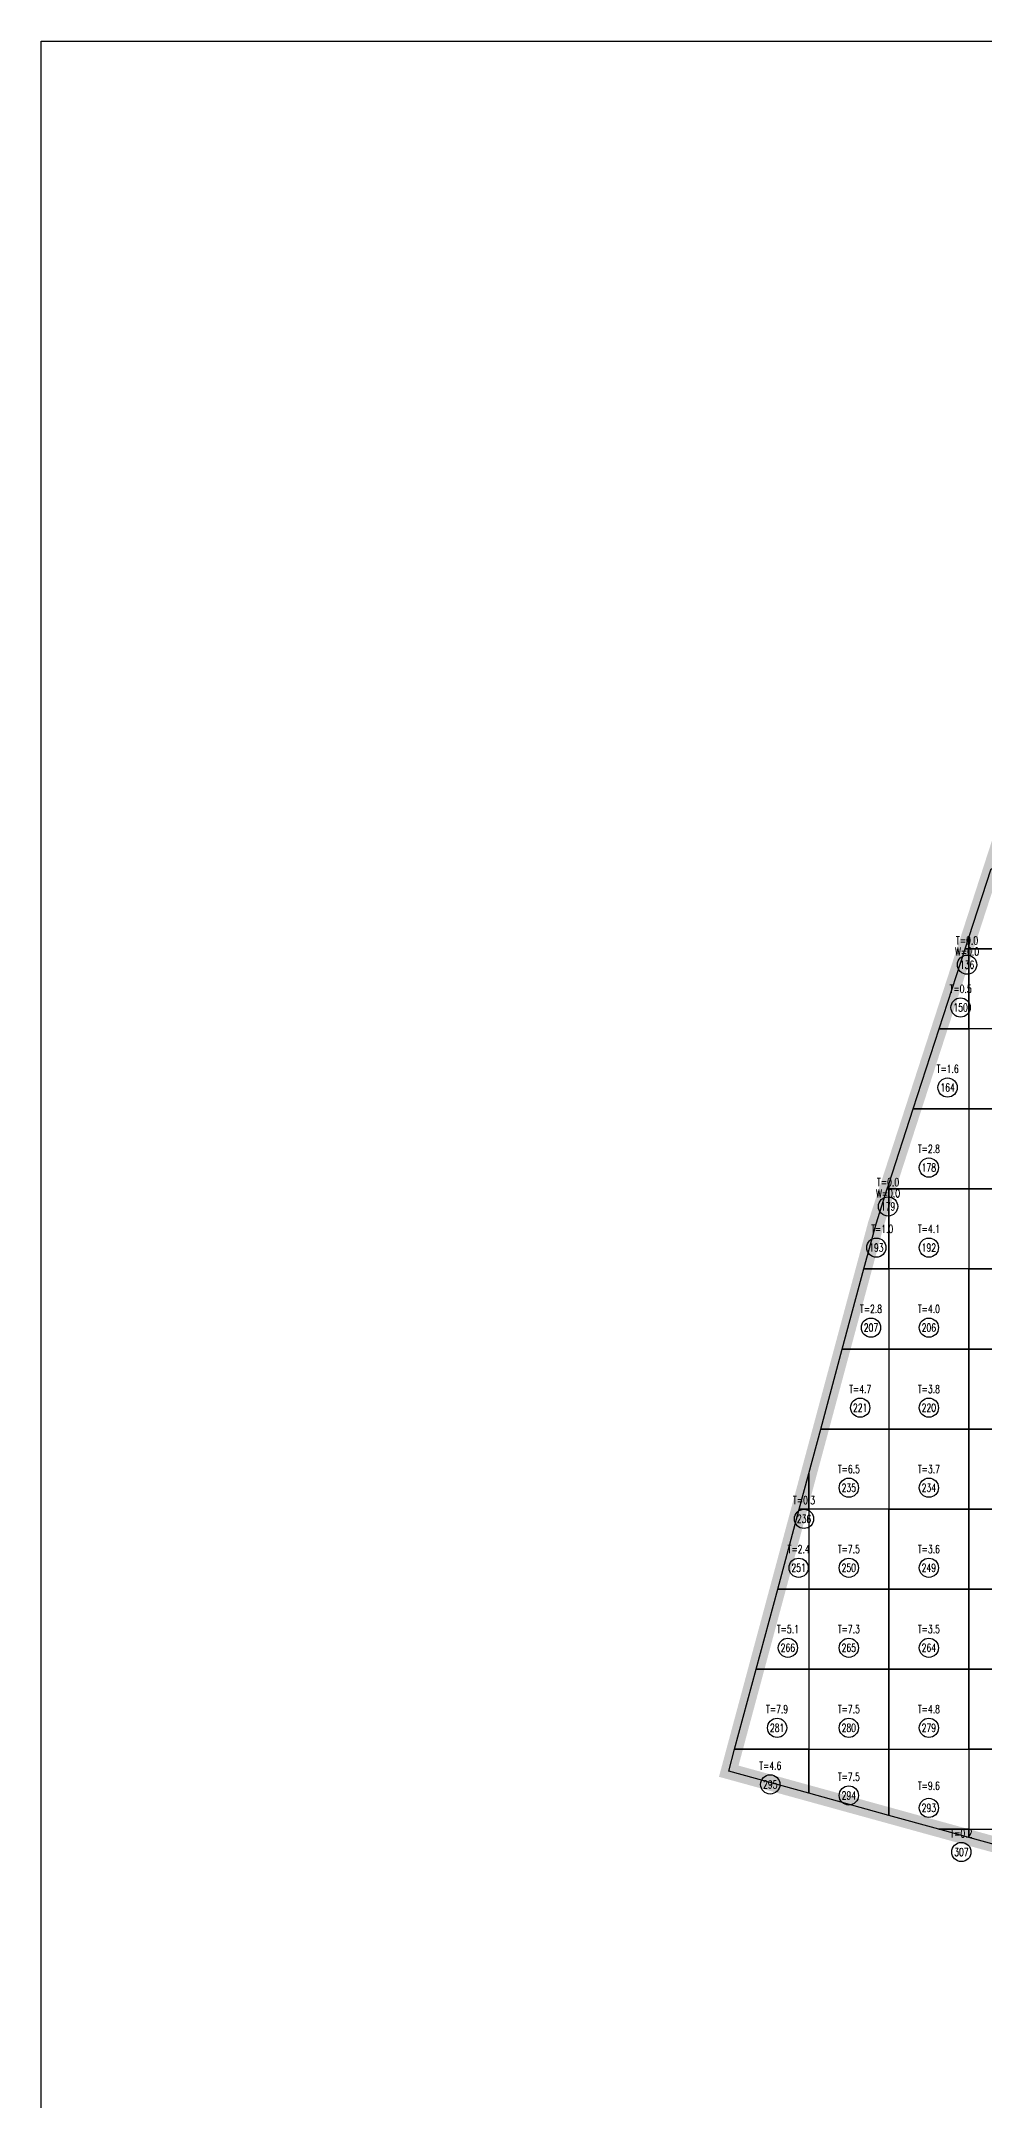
# Model space of a CAD drawing. Extents: x 4283 to 40403, y 1134 to 1764.
# Drawn here: x 17522 to 17567.3, y 1575.1 to 1674.1 of the extents above; entities that cross this region are included whole.
import ezdxf
from ezdxf.enums import TextEntityAlignment as Align

# ---------------------------------------------------------------- set-up
doc = ezdxf.new("R2010")
doc.units = 0
for name, color, linetype in [('tdz_20-2方格网', 2, 'Continuous'), ('tdz_20-2方格网计算', 7, 'Continuous'), ('tdz_土方计算图', 7, 'Continuous'), ('tdz_格田', 6, 'Continuous')]:
    doc.layers.add(name, color=color, linetype=linetype)
doc.styles.add('GLandNum', font='txt_____.ttf', dxfattribs={"width": 0.7, "height": 0.5})

msp = doc.modelspace()

# ---------------------------------------------------------------- linework, layer by layer
at = {"layer": 'tdz_20-2方格网', "linetype": 'Continuous'}
for points in [[(17567.636, 1634.322, 2610.769), (17570.408, 1634.322, 2610.769), (17570.408, 1630.476, 2610.759), (17566.562, 1630.476, 2610.769), (17566.562, 1631.014, 2610.769)], [(17566.387, 1630.476, 2610.769), (17566.562, 1630.476, 2610.769), (17566.562, 1626.63, 2610.769), (17565.139, 1626.63, 2610.769)], [(17566.562, 1631.014, 2610.769), (17566.562, 1630.476, 2610.769), (17566.387, 1630.476, 2610.769)], [(17566.562, 1626.63, 2610.769), (17566.562, 1630.476, 2610.769), (17570.408, 1630.476, 2610.759), (17570.408, 1626.63, 2610.742)], [(17565.139, 1626.63, 2610.769), (17566.562, 1626.63, 2610.769), (17566.562, 1622.784, 2610.769), (17563.891, 1622.784, 2610.769)], [(17566.562, 1626.63, 2610.769), (17566.562, 1622.784, 2610.769), (17570.408, 1622.784, 2610.727), (17570.408, 1626.63, 2610.742)], [(17563.891, 1622.784, 2610.769), (17566.562, 1622.784, 2610.769), (17566.562, 1618.938, 2610.769), (17562.716, 1618.938, 2610.769), (17562.716, 1619.162, 2610.769)], [(17566.562, 1622.784, 2610.769), (17566.562, 1618.938, 2610.769), (17570.408, 1618.938, 2610.736), (17570.408, 1622.784, 2610.727)], [(17562.643, 1618.938, 2610.769), (17562.716, 1618.938, 2610.769), (17562.716, 1615.091, 2610.769), (17561.516, 1615.091, 2610.769), (17562.101, 1617.267, 2610.769)], [(17562.716, 1619.162, 2610.769), (17562.716, 1618.938, 2610.769), (17562.643, 1618.938, 2610.769)], [(17562.716, 1615.091, 2610.769), (17562.716, 1618.938, 2610.769), (17566.562, 1618.938, 2610.769), (17566.562, 1615.091, 2610.769)], [(17566.562, 1618.938, 2610.769), (17566.562, 1615.091, 2610.769), (17570.408, 1615.091, 2610.755), (17570.408, 1618.938, 2610.736)], [(17561.516, 1615.091, 2610.769), (17562.716, 1615.091, 2610.769), (17562.716, 1611.245, 2610.769), (17560.481, 1611.245, 2610.769)], [(17562.716, 1615.091, 2610.769), (17562.716, 1611.245, 2610.769), (17566.562, 1611.245, 2610.769), (17566.562, 1615.091, 2610.769)], [(17566.562, 1615.091, 2610.769), (17566.562, 1611.245, 2610.769), (17570.408, 1611.245, 2610.769), (17570.408, 1615.091, 2610.755)], [(17560.481, 1611.245, 2610.769), (17562.716, 1611.245, 2610.769), (17562.716, 1607.399, 2610.769), (17559.447, 1607.399, 2610.769)], [(17562.716, 1611.245, 2610.769), (17562.716, 1607.399, 2610.769), (17566.562, 1607.399, 2610.769), (17566.562, 1611.245, 2610.769)], [(17566.562, 1611.245, 2610.769), (17566.562, 1607.399, 2610.769), (17570.408, 1607.399, 2610.769), (17570.408, 1611.245, 2610.769)], [(17559.447, 1607.399, 2610.769), (17562.716, 1607.399, 2610.769), (17562.716, 1603.553, 2610.769), (17558.87, 1603.553, 2610.769), (17558.87, 1605.255, 2610.769)], [(17562.716, 1607.399, 2610.769), (17562.716, 1603.553, 2610.769), (17566.562, 1603.553, 2610.769), (17566.562, 1607.399, 2610.769)], [(17566.562, 1607.399, 2610.769), (17566.562, 1603.553, 2610.769), (17570.408, 1603.553, 2610.769), (17570.408, 1607.399, 2610.769)], [(17558.87, 1605.255, 2610.769), (17558.87, 1603.553, 2610.769), (17558.412, 1603.553, 2610.769)], [(17558.412, 1603.553, 2610.769), (17558.87, 1603.553, 2610.769), (17558.87, 1599.707, 2610.769), (17557.377, 1599.707, 2610.769)], [(17558.87, 1603.553, 2610.769), (17558.87, 1599.707, 2610.769), (17562.716, 1599.707, 2610.769), (17562.716, 1603.553, 2610.769)], [(17562.716, 1603.553, 2610.769), (17562.716, 1599.707, 2610.769), (17566.562, 1599.707, 2610.769), (17566.562, 1603.553, 2610.769)], [(17566.562, 1603.553, 2610.769), (17566.562, 1599.707, 2610.769), (17570.408, 1599.707, 2610.728), (17570.408, 1603.553, 2610.769)], [(17557.377, 1599.707, 2610.769), (17558.87, 1599.707, 2610.769), (17558.87, 1595.861, 2610.769), (17556.343, 1595.861, 2610.769)], [(17558.87, 1599.707, 2610.769), (17558.87, 1595.861, 2610.769), (17562.716, 1595.861, 2610.769), (17562.716, 1599.707, 2610.769)], [(17562.716, 1599.707, 2610.769), (17562.716, 1595.861, 2610.769), (17566.562, 1595.861, 2610.769), (17566.562, 1599.707, 2610.769)], [(17566.562, 1599.707, 2610.769), (17566.562, 1595.861, 2610.769), (17570.408, 1595.861, 2610.732), (17570.408, 1599.707, 2610.728)], [(17556.343, 1595.861, 2610.769), (17558.87, 1595.861, 2610.769), (17558.87, 1592.015, 2610.769), (17555.308, 1592.015, 2610.769)], [(17558.87, 1595.861, 2610.769), (17558.87, 1592.015, 2610.769), (17562.716, 1592.015, 2610.725), (17562.716, 1595.861, 2610.769)], [(17562.716, 1595.861, 2610.769), (17562.716, 1592.015, 2610.725), (17566.562, 1592.015, 2610.63), (17566.562, 1595.861, 2610.769)], [(17566.562, 1595.861, 2610.769), (17566.562, 1592.015, 2610.63), (17570.408, 1592.015, 2610.535), (17570.408, 1595.861, 2610.732)], [(17555.308, 1592.015, 2610.769), (17558.87, 1592.015, 2610.769), (17558.87, 1589.894, 2610.655), (17555.024, 1590.956, 2610.769)], [(17558.87, 1589.894, 2610.655), (17558.87, 1592.015, 2610.769), (17562.716, 1592.015, 2610.725), (17562.716, 1588.832, 2610.542)], [(17562.716, 1588.832, 2610.542), (17562.716, 1592.015, 2610.725), (17566.562, 1592.015, 2610.63), (17566.562, 1588.168, 2610.431), (17565.119, 1588.168, 2610.47)], [(17566.562, 1592.015, 2610.63), (17566.562, 1588.168, 2610.431), (17570.408, 1588.168, 2610.326), (17570.408, 1592.015, 2610.535)], [(17565.119, 1588.168, 2610.47), (17566.562, 1588.168, 2610.431), (17566.562, 1587.77, 2610.427)], [(17566.562, 1587.77, 2610.427), (17566.562, 1588.168, 2610.431), (17570.408, 1588.168, 2610.326), (17570.408, 1586.708, 2610.313)]]:
    msp.add_polyline3d(points, close=True, dxfattribs=at)
at = {"layer": 'tdz_20-2方格网计算', "color": 7, "linetype": 'Continuous'}
for centre in [(17566.475, 1629.713), (17566.163, 1627.656), (17565.539, 1623.809), (17564.639, 1619.963), (17562.679, 1618.096), (17562.116, 1616.117), (17564.639, 1616.117), (17561.857, 1612.271), (17564.639, 1612.271), (17561.34, 1608.425), (17564.639, 1608.425), (17560.793, 1604.579), (17564.639, 1604.579), (17558.641, 1603.081), (17558.382, 1600.732), (17560.793, 1600.732), (17564.639, 1600.732), (17557.865, 1596.886), (17560.793, 1596.886), (17564.639, 1596.886), (17557.348, 1593.04), (17560.793, 1593.04), (17564.639, 1593.04), (17557.018, 1590.322), (17560.793, 1589.791), (17564.639, 1589.194), (17566.201, 1587.072)]:
    msp.add_circle(centre, 0.462, dxfattribs=at)
at = {"layer": 'tdz_土方计算图', "linetype": 'Continuous'}
for points in [[(17521.99, 1674.092), (17651.99, 1674.092)], [(17521.99, 1514.092), (17521.99, 1514.092), (17521.99, 1674.092), (17521.99, 1674.092)]]:
    msp.add_lwpolyline(points, dxfattribs=at)
at = {"layer": 'tdz_格田', "linetype": 'Continuous', "lineweight": 60, "const_width": 0.769}
msp.add_lwpolyline([(17606.913, 1576.63), (17618.957, 1671.555), (17578.682, 1668.361), (17562.101, 1617.267), (17555.024, 1590.956)], close=True, dxfattribs=at)

# ---------------------------------------------------------------- texts
at = {"layer": 'tdz_20-2方格网计算', "color": 173, "linetype": 'Continuous', "style": 'GLandNum', "width": 0.7}
for p in [(17566.475, 1630.341), (17562.679, 1618.725)]:
    msp.add_text('W=0.0', height=0.3846, dxfattribs=at).set_placement(p, align=Align.MIDDLE_CENTER)
at = {"layer": 'tdz_20-2方格网计算', "color": 2, "linetype": 'Continuous', "style": 'GLandNum', "width": 0.7}
for s, p in [('T=0.0', (17566.475, 1630.88)), ('T=0.5', (17566.163, 1628.553)), ('T=1.6', (17565.539, 1624.707)), ('T=2.8', (17564.639, 1620.861)), ('T=0.0', (17562.679, 1619.263)), ('T=1.0', (17562.398, 1617.015)), ('T=4.1', (17564.639, 1617.015)), ('T=2.8', (17561.857, 1613.168)), ('T=4.0', (17564.639, 1613.168)), ('T=4.7', (17561.34, 1609.322)), ('T=3.8', (17564.639, 1609.322)), ('T=6.5', (17560.793, 1605.476)), ('T=3.7', (17564.639, 1605.476)), ('T=0.3', (17558.641, 1603.978)), ('T=2.4', (17558.382, 1601.63)), ('T=7.5', (17560.793, 1601.63)), ('T=3.6', (17564.639, 1601.63)), ('T=5.1', (17557.865, 1597.784)), ('T=7.3', (17560.793, 1597.784)), ('T=3.5', (17564.639, 1597.784)), ('T=7.9', (17557.348, 1593.938)), ('T=7.5', (17560.793, 1593.938)), ('T=4.8', (17564.639, 1593.938)), ('T=4.6', (17557.018, 1591.22)), ('T=7.5', (17560.793, 1590.689)), ('T=9.6', (17564.639, 1590.257)), ('T=0.2', (17566.201, 1587.969))]:
    msp.add_text(s, height=0.3846, dxfattribs=at).set_placement(p, align=Align.MIDDLE_CENTER)
at = {"layer": 'tdz_20-2方格网计算', "color": 7, "linetype": 'Continuous', "style": 'GLandNum', "width": 0.7}
for s, p in [('136', (17566.475, 1629.713)), ('150', (17566.163, 1627.656)), ('164', (17565.539, 1623.809)), ('178', (17564.639, 1619.963)), ('179', (17562.679, 1618.096)), ('193', (17562.116, 1616.117)), ('192', (17564.639, 1616.117)), ('207', (17561.857, 1612.271)), ('206', (17564.639, 1612.271)), ('221', (17561.34, 1608.425)), ('220', (17564.639, 1608.425)), ('235', (17560.793, 1604.579)), ('234', (17564.639, 1604.579)), ('236', (17558.641, 1603.081)), ('251', (17558.382, 1600.732)), ('250', (17560.793, 1600.732)), ('249', (17564.639, 1600.732)), ('266', (17557.865, 1596.886)), ('265', (17560.793, 1596.886)), ('264', (17564.639, 1596.886)), ('281', (17557.348, 1593.04)), ('280', (17560.793, 1593.04)), ('279', (17564.639, 1593.04)), ('295', (17557.018, 1590.322)), ('294', (17560.793, 1589.791)), ('293', (17564.639, 1589.194)), ('307', (17566.201, 1587.072))]:
    msp.add_text(s, height=0.3846, dxfattribs=at).set_placement(p, align=Align.MIDDLE_CENTER)

doc.saveas('drawing.dxf')
